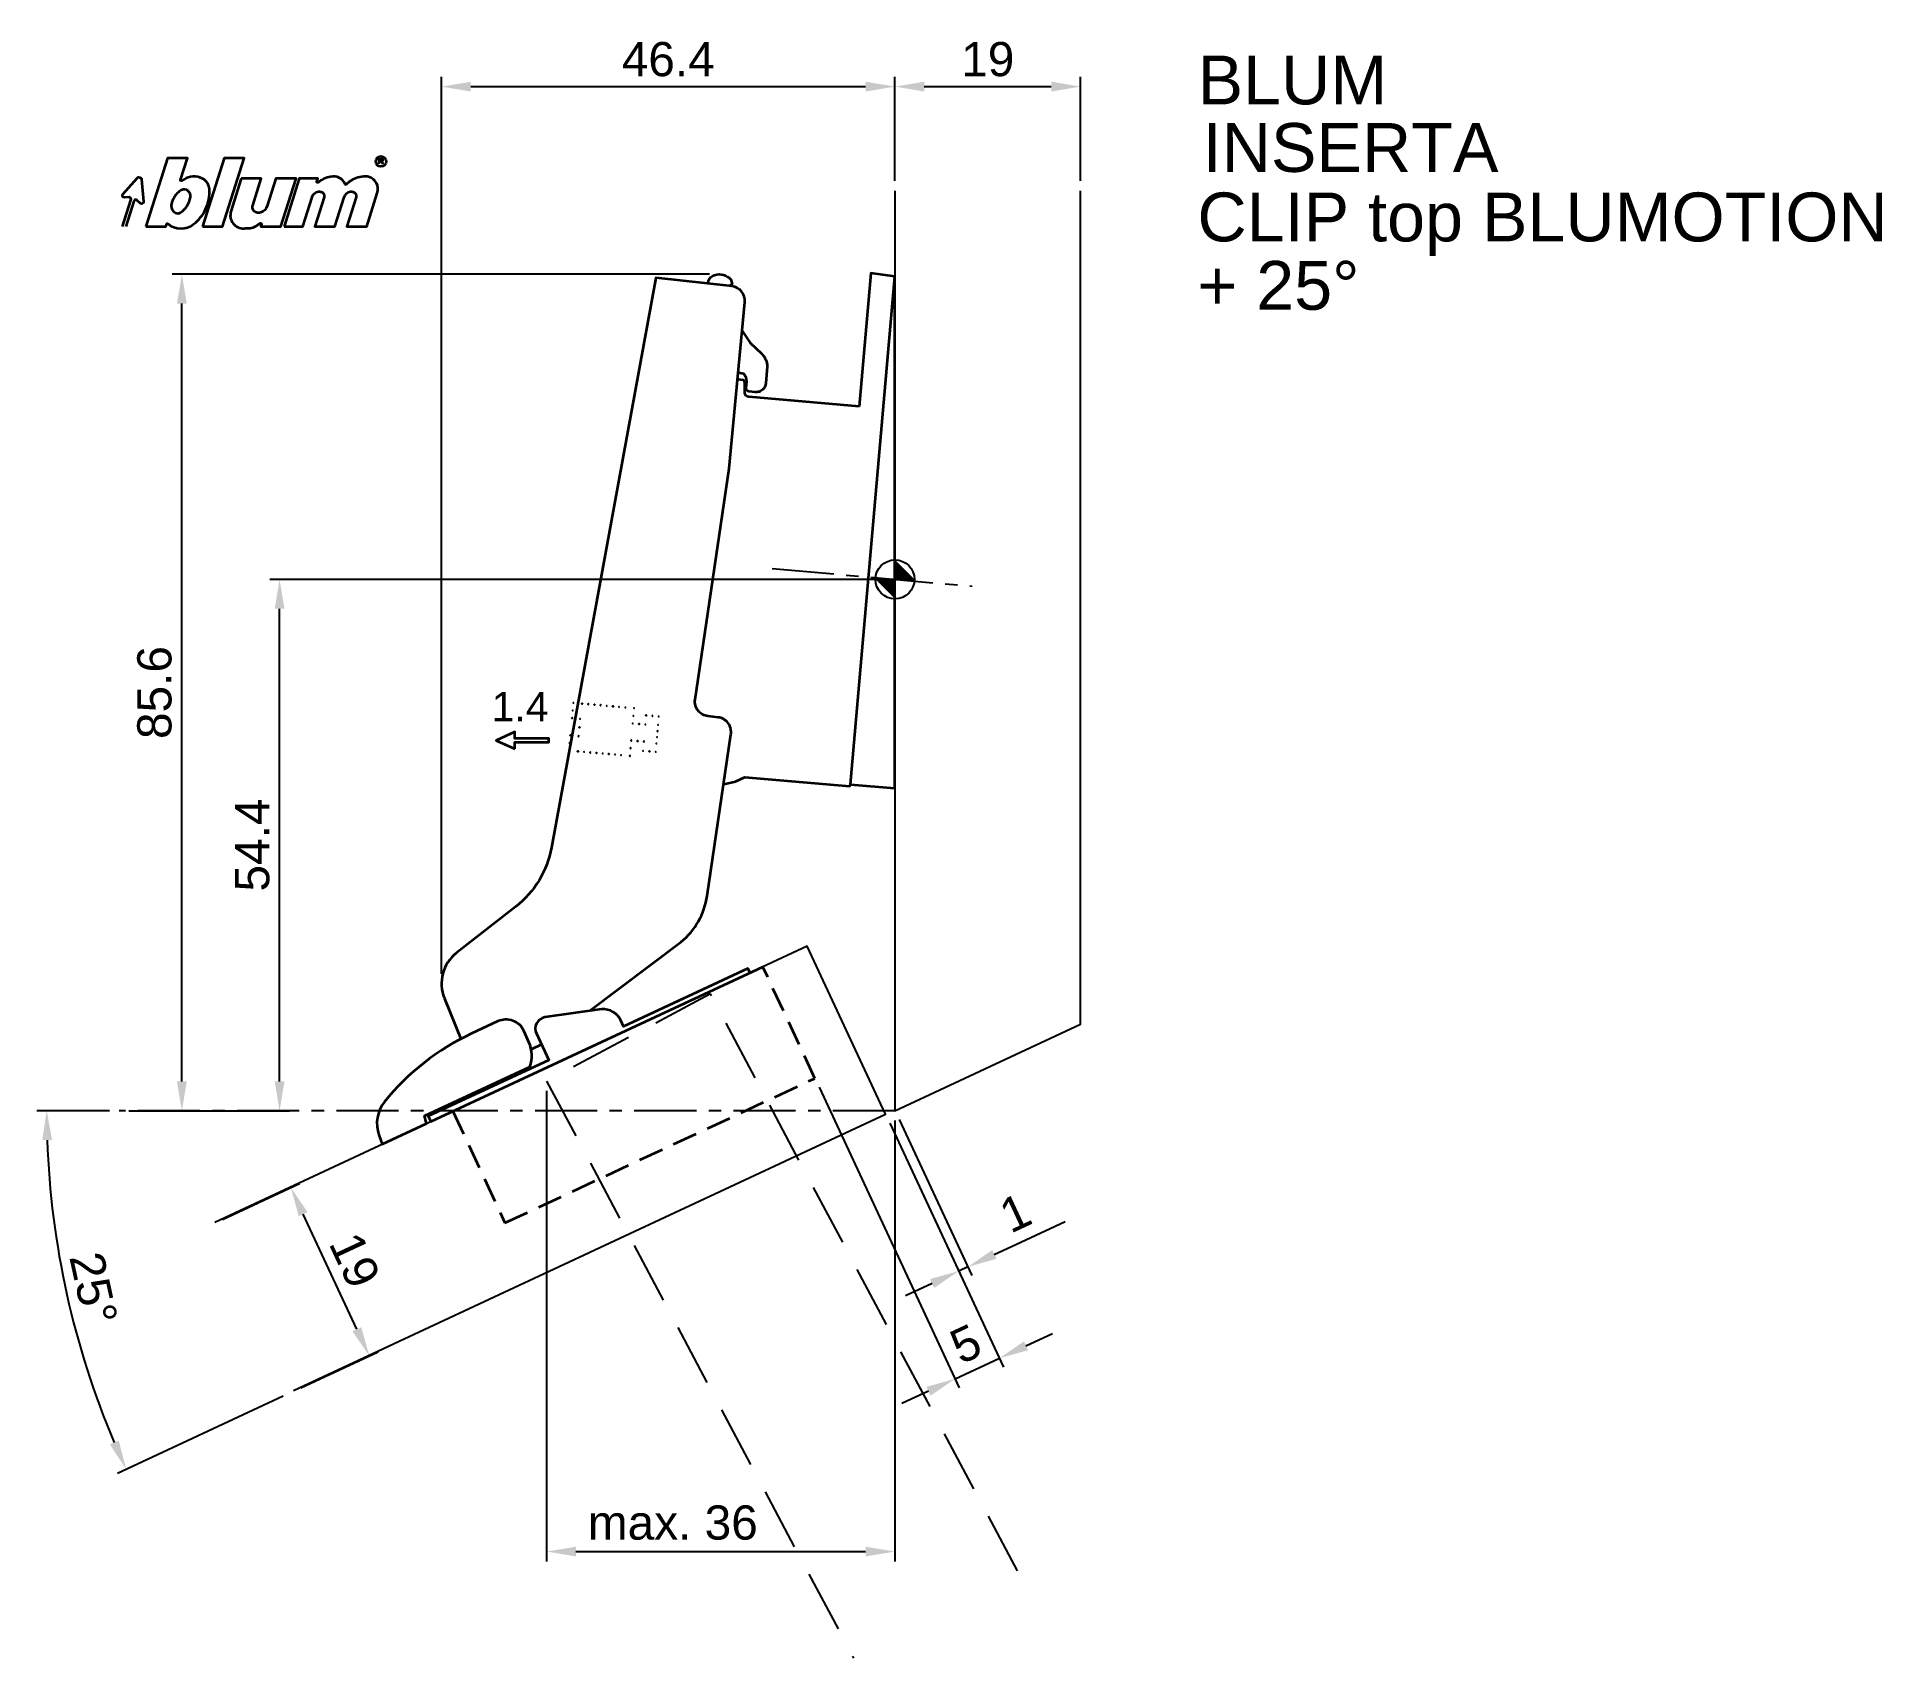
# Model space of a CAD drawing. Extents: x -88 to 101, y -110 to 56.
import ezdxf

# ---------------------------------------------------------------- set-up
doc = ezdxf.new("R2010")
doc.units = 0
doc.header["$PDMODE"] = 35
doc.header["$PDSIZE"] = 5
doc.linetypes.add('MITTE', pattern=[50.8, 31.75, -6.35, 6.35, -6.35])
doc.linetypes.add('STRICHLINIE', pattern=[19.05, 12.7, -6.35])
doc.layers.get('Defpoints').update_dxf_attribs({"linetype": 'CONTINUOUS'})
doc.layers.add('1', color=2, linetype='CONTINUOUS')
doc.layers.add('5', color=1, linetype='CONTINUOUS')
doc.layers.add('6', color=3, linetype='CONTINUOUS', lineweight=35)
doc.styles.add('Beschlag', font='ARIAL.TTF')
doc.dimstyles.new('Beschlag', dxfattribs={"dimtxt": 3.5, "dimasz": 3, "dimexe": 1, "dimexo": 1, "dimgap": 1, "dimtad": 1, "dimdec": 1, "dimdsep": 46, "dimtxsty": 'Beschlag', "dimcen": 2, "dimclrd": 256, "dimclre": 256, "dimclrt": 256, "dimadec": 1, "dimazin": 2, "dimtfac": 0.71, "dimtdec": 1, "dimtix": 1, "dimtmove": 2, "dimatfit": 0, "dimfxl": 0, "dimtolj": 1, "dimlwd": -1, "dimlwe": -1, "dimarcsym": 0})

# ---------------------------------------------------------------- blocks, each defined once
blk = doc.blocks.new('NullPunkt')
at = {"layer": '5'}
for points in [[(0, 2), (0, -2)], [(-2, 0), (2, 0)]]:
    blk.add_lwpolyline(points, dxfattribs=at)
blk.add_circle((0, 0), 2, dxfattribs=at)
for points in [[(0, 0), (-2, 0), (0, 2)], [(0, 0), (2, 0), (0, -2)]]:
    blk.add_solid(points, dxfattribs=at)
blk = doc.blocks.new('*D1')
at = {"layer": '1'}
for p, q in [((-1, 0), (-63.97, 0)), ((-62.97, -51.38), (-62.97, -3)), ((-78.38, -54.38), (-61.97, -54.38))]:
    blk.add_line(p, q, dxfattribs=at)
for points in [[(-63.47, -3), (-62.47, -3), (-62.97, 0)], [(-63.47, -51.38), (-62.47, -51.38), (-62.97, -54.38)]]:
    blk.add_solid(points, dxfattribs=at)
at = {"layer": 'Defpoints', "color": 0}
for p in [(-62.97, 0), (0, 0), (-79.38, -54.38)]:
    blk.add_point(p, dxfattribs=at)
at = {"layer": '1', "insert": (-65.75, -27.19), "char_height": 3.5, "attachment_point": 5, "rotation": 90, "style": 'Beschlag'}
blk.add_mtext('\\A1;54.4', dxfattribs=at)
blk = doc.blocks.new('*D2')
at = {"layer": '1'}
for p, q in [((-18.98, 31.22), (-73.97, 31.22)), ((-72.97, -51.38), (-72.97, 28.22)), ((-78.38, -54.38), (-71.97, -54.38))]:
    blk.add_line(p, q, dxfattribs=at)
for points in [[(-73.47, 28.22), (-72.47, 28.22), (-72.97, 31.22)], [(-73.47, -51.38), (-72.47, -51.38), (-72.97, -54.38)]]:
    blk.add_solid(points, dxfattribs=at)
at = {"layer": 'Defpoints', "color": 0}
for p in [(-72.97, 31.22), (-17.98, 31.22), (-79.38, -54.38)]:
    blk.add_point(p, dxfattribs=at)
at = {"layer": '1', "insert": (-75.76, -11.58), "char_height": 3.5, "attachment_point": 5, "rotation": 90, "style": 'Beschlag'}
blk.add_mtext('\\A1;85.6', dxfattribs=at)
blk = doc.blocks.new('*D3')
at = {"layer": '1'}
for p, q in [((-46.4, -40.38), (-46.4, 51.43)), ((0, 40.78), (0, 51.43)), ((-43.4, 50.43), (-3, 50.43))]:
    blk.add_line(p, q, dxfattribs=at)
for points in [[(-43.4, 50.93), (-43.4, 49.93), (-46.4, 50.43)], [(-3, 50.93), (-3, 49.93), (0, 50.43)]]:
    blk.add_solid(points, dxfattribs=at)
at = {"layer": 'Defpoints', "color": 0}
for p in [(0, 50.43), (0, 39.78), (-46.4, -41.38)]:
    blk.add_point(p, dxfattribs=at)
at = {"layer": '1', "insert": (-23.2, 53.22), "char_height": 3.5, "attachment_point": 5, "style": 'Beschlag'}
blk.add_mtext('\\A1;46.4', dxfattribs=at)
blk = doc.blocks.new('*D4')
at = {"layer": '1'}
for p, q in [((0, 40.78), (0, 51.43)), ((19, 40.78), (19, 51.43)), ((3, 50.43), (16, 50.43))]:
    blk.add_line(p, q, dxfattribs=at)
for points in [[(3, 50.93), (3, 49.93), (0, 50.43)], [(16, 50.93), (16, 49.93), (19, 50.43)]]:
    blk.add_solid(points, dxfattribs=at)
at = {"layer": 'Defpoints', "color": 0}
for p in [(19, 50.43), (0, 39.78), (19, 39.78)]:
    blk.add_point(p, dxfattribs=at)
at = {"layer": '1', "insert": (9.5, 53.22), "char_height": 3.5, "attachment_point": 5, "style": 'Beschlag'}
blk.add_mtext('\\A1;19', dxfattribs=at)
blk = doc.blocks.new('*D5')
at = {"layer": '1'}
for p, q in [((-35.64, -52.35), (-35.64, -100.5)), ((0, -55.38), (0, -100.5)), ((-32.64, -99.5), (-3, -99.5))]:
    blk.add_line(p, q, dxfattribs=at)
for points in [[(-32.64, -99), (-32.64, -100), (-35.64, -99.5)], [(-3, -99), (-3, -100), (0, -99.5)]]:
    blk.add_solid(points, dxfattribs=at)
at = {"layer": 'Defpoints', "color": 0}
for p in [(-35.64, -51.35), (0, -54.38), (0, -99.5)]:
    blk.add_point(p, dxfattribs=at)
at = {"layer": '1', "insert": (-22.73, -96.55), "char_height": 3.5, "attachment_point": 5, "style": 'Beschlag'}
blk.add_mtext('\\A1;max. 36', dxfattribs=at)
blk = doc.blocks.new('*D6')
at = {"layer": '1'}
for p, q in [((-7.77, -51.97), (6.58, -82.73)), ((-0.53, -55.66), (11.11, -80.62)), ((13.41, -78.44), (16.13, -77.17)), ((6.16, -81.82), (10.69, -79.71)), ((3.44, -83.09), (0.72, -84.36))]:
    blk.add_line(p, q, dxfattribs=at)
for points in [[(13.2, -77.99), (13.62, -78.89), (10.69, -79.71)], [(3.23, -82.64), (3.65, -83.54), (6.16, -81.82)]]:
    blk.add_solid(points, dxfattribs=at)
at = {"layer": 'Defpoints', "color": 0}
for p in [(-8.19, -51.07), (-0.95, -54.75), (10.69, -79.71)]:
    blk.add_point(p, dxfattribs=at)
at = {"layer": '1', "insert": (7.25, -78.25), "char_height": 3.5, "attachment_point": 5, "rotation": 25.0086, "style": 'Beschlag'}
blk.add_mtext('\\A1;5', dxfattribs=at)
blk = doc.blocks.new('*D7')
at = {"layer": '1'}
for p, q in [((-0.53, -55.66), (6.95, -71.7)), ((0.42, -55.28), (7.88, -71.26)), ((10.17, -69.09), (12.89, -67.82)), ((7.46, -70.36), (6.53, -70.79)), ((3.81, -72.06), (1.09, -73.33))]:
    blk.add_line(p, q, dxfattribs=at)
for points in [[(9.96, -68.64), (10.39, -69.54), (7.46, -70.36)], [(3.6, -71.6), (4.02, -72.51), (6.53, -70.79)]]:
    blk.add_solid(points, dxfattribs=at)
at = {"layer": 'Defpoints', "color": 0}
for p in [(-0.95, -54.75), (0, -54.38), (6.53, -70.79)]:
    blk.add_point(p, dxfattribs=at)
at = {"layer": '1', "insert": (12.31, -64.83), "char_height": 3.5, "attachment_point": 5, "rotation": 25.0086, "style": 'Beschlag'}
blk.add_mtext('\\A1;1', dxfattribs=at)
blk = doc.blocks.new('*D8')
at = {"layer": '1'}
for p, q in [((-68.82, -65.52), (-60.92, -61.83)), ((-55.06, -76.75), (-60.55, -64.97)), ((-60.79, -82.73), (-52.88, -79.05))]:
    blk.add_line(p, q, dxfattribs=at)
for points in [[(-60.1, -64.76), (-61.01, -65.18), (-61.82, -62.25)], [(-54.61, -76.54), (-55.51, -76.96), (-53.79, -79.47)]]:
    blk.add_solid(points, dxfattribs=at)
at = {"layer": 'Defpoints', "color": 0}
for p in [(-61.82, -62.25), (-69.73, -65.94), (-61.7, -83.16)]:
    blk.add_point(p, dxfattribs=at)
at = {"layer": '1', "insert": (-55.28, -69.68), "char_height": 3.5, "attachment_point": 5, "rotation": 295.0086, "style": 'Beschlag'}
blk.add_mtext('\\A1;19', dxfattribs=at)
blk = doc.blocks.new('*D9')
at = {"layer": '1'}
for p, q in [((-80.38, -54.38), (-87.8, -54.38)), ((-62.6, -83.58), (-79.57, -91.5))]:
    blk.add_line(p, q, dxfattribs=at)
blk.add_arc((0, -54.38), 86.8, 181.9803, 203.0283, dxfattribs=at)
for points in [[(-87.25, -57.38), (-86.25, -57.37), (-86.8, -54.38)], [(-79.43, -88.13), (-80.34, -88.54), (-78.67, -91.07)]]:
    blk.add_solid(points, dxfattribs=at)
at = {"layer": 'Defpoints', "color": 0}
for p in [(-79.38, -54.38), (0, -54.38), (-1.08, -54.88), (-85.89, -66.96), (-61.7, -83.16)]:
    blk.add_point(p, dxfattribs=at)
at = {"layer": '1', "insert": (-82.02, -72.57), "char_height": 3.5, "attachment_point": 5, "rotation": 282.5043, "style": 'Beschlag'}
blk.add_mtext('\\A1;25°', dxfattribs=at)
blk = doc.blocks.new('Logo_BLUM')
at = {"layer": '6', "color": 20, "linetype": 'Continuous'}
for points in [[(2.39, 0), (4.43, 0), (4.52, 0.26, -0.512391), (4.62, 0.29, 0.357881), (7.3, 0.25, 0.116336), (8.5, 1.76, 0.127435), (8.89, 3.85, 0.227045), (8.36, 4.79, 0.273775), (6.5, 4.93), (6.04, 4.67, -0.689828), (5.94, 4.76), (6.65, 7), (4.61, 7)], [(5.59, 3.39, 0.16703), (4.99, 2.14, 0.322673), (5.41, 1.39, 0.260102), (5.93, 1.42, 0.211929), (6.95, 3, 0.250706), (6.73, 3.62, 0.316796), (6.01, 3.72, 0.086595)], [(12.15, 4.9), (11.09, 1.53, 0.527578), (12.44, -0.2, -0.003338), (13.06, -0.17, 0.131781), (13.63, 0.02), (14.12, 0.32, -0.706223), (14.22, 0.24), (14.15, 0), (16.19, 0), (17.75, 4.9), (15.7, 4.9), (14.81, 2.11, -0.253672), (14.11, 1.42, -0.127823), (13.72, 1.42, -0.447747), (13.33, 2.15), (14.2, 4.9)], [(16.53, 0), (18.44, 0), (19.39, 3, -0.282196), (20.04, 3.56, -0.141376), (20.38, 3.52, -0.3938), (20.62, 2.99), (19.67, 0), (21.72, 0), (22.67, 3, -0.282189), (23.31, 3.56, -0.141385), (23.65, 3.52, -0.393792), (23.89, 2.99), (22.94, 0), (24.99, 0), (26.07, 3.42, 0.424526), (25.18, 5.07, 0.098115), (24.64, 5.11, 0.114777), (23.24, 4.6), (22.89, 4.28, -0.522588), (22.79, 4.31, 0.36711), (21.28, 5.09, 0.102012), (20, 4.5, -0.748324), (19.89, 4.58), (20, 4.9), (18.08, 4.9)]]:
    blk.add_lwpolyline(points, format="xyb", close=True, dxfattribs=at)
blk.add_lwpolyline([(8.18, 0), (10.23, 0), (12.45, 7), (10.4, 7)], close=True, dxfattribs=at)
for points in [[(26.26, 6.4), (26.26, 6.9), (26.52, 6.9, -0.975005), (26.53, 6.67, 0.014563), (26.45, 6.67), (26.26, 6.67), (26.45, 6.67), (26.52, 6.6), (26.57, 6.53), (26.62, 6.42)], [(0, 0), (0.86, 2.7, 0.480207), (0.67, 2.98), (0.19, 2.97, -0.689229), (0.05, 3.33), (1.49, 4.95, -0.685285), (1.94, 4.79), (2.15, 2.54, -0.636083), (1.84, 2.36), (1.47, 2.68, 0.560356), (1.16, 2.59), (0.34, 0)]]:
    blk.add_lwpolyline(points, format="xyb", dxfattribs=at)
blk.add_circle((26.44, 6.65), 0.527, dxfattribs=at)
blk = doc.blocks.new('Seitliche Verstellung')
at = {"layer": '6'}
for centre in [(0, 4.9), (0, 4.12), (0.9, 4.9), (1.53, 4.9), (2.17, 4.9), (2.8, 4.9), (3.44, 4.9), (4.07, 4.9), (4.71, 4.9), (5.34, 4.9), (6.24, 4.9), (6.24, 4.12), (7.54, 4.28), (8.19, 4.28), (8.84, 4.28), (0, 3.34), (0.83, 3.34), (0.83, 2.46), (6.24, 3.33), (6.89, 3.33), (7.54, 3.33), (8.84, 3.41), (8.84, 2.77), (8.84, 2.14), (0, 1.56), (0, 0.78), (0, 0), (0.83, 1.56), (0.9, 0), (1.53, 0), (2.17, 0), (2.8, 0), (3.44, 0), (4.07, 0), (4.71, 0), (5.34, 0), (6.24, 1.58), (6.24, 0.79), (6.24, 0.01), (6.89, 1.58), (7.54, 1.58), (7.54, 0.63), (8.19, 0.64), (8.84, 1.5), (8.84, 0.64)]:
    blk.add_circle(centre, 0.00604, dxfattribs=at)

msp = doc.modelspace()

# ---------------------------------------------------------------- linework, layer by layer
at = {"layer": '1'}
msp.add_line((12.89, -67.82), (17.42, -65.71), dxfattribs=at)
at = {"layer": '5', "linetype": 'MITTE', "ltscale": 0.2}
msp.add_line((-12.58, 1.11), (7.91, -0.7), dxfattribs=at)
at = {"layer": '5'}
for points in [[(0, 39.78), (0, -54.38), (19, -45.51), (19, 39.78)], [(-61.56, -83.03), (-0.95, -54.75), (-8.98, -37.53), (-69.6, -65.81)]]:
    msp.add_lwpolyline(points, dxfattribs=at)
at = {"layer": '5', "linetype": 'STRICHLINIE', "ltscale": 0.5}
msp.add_lwpolyline([(12.54, -101.48), (-18.86, -42.43), (-35.64, -51.35), (-4.24, -110.4)], dxfattribs=at)
at = {"layer": '5', "linetype": 'MITTE', "ltscale": 0.2}
msp.add_lwpolyline([(0, -54.38), (-79.38, -54.38)], dxfattribs=at)
at = {"layer": '6'}
msp.add_line((-36.17, -47.62), (-37.22, -48.11), dxfattribs=at)
for points in [[(-31.24, -44.17), (-21.89, -37.11, 0.186486), (-19.22, -32.4), (-16.79, -15.88, 0.433586), (-18.1, -14.12), (-19.13, -14, -0.424475), (-20.45, -12.3), (-16.96, 11.36), (-15.36, 28.36, 0.409111), (-16.69, 30), (-24.46, 30.87), (-24.46, 30.87), (-35.14, -27.43, -0.183534), (-38.82, -33.5), (-44.87, -38.23, 0.334595), (-46.11, -42.88), (-44.43, -47.04)], [(-19.15, 30.27), (-19.15, 30.28, -0.303474), (-18.45, 31.15, -0.299136), (-16.8, 30.68), (-16.66, 30.25), (-16.86, 30.08), (-16.8, 30.01)], [(-15.64, 25.43), (-14.81, 24.22), (-13.63, 23.08, -0.199022), (-13.07, 21.77), (-13.21, 20.07, -0.303289), (-13.91, 19.21, -0.09879), (-14.3, 19.16), (-14.94, 19.22, -0.414273), (-15.22, 19.55), (-15.16, 20.24), (-15.21, 20.65), (-15.46, 21.04), (-16.04, 21.15)], [(-3.67, 17.68), (-14.95, 18.67, -0.412293), (-15.37, 19.16), (-15.37, 20.14, 0.261409), (-15.51, 20.39), (-16.11, 20.45)], [(-14.83, -40.26), (-15.05, -39.81), (-27.77, -45.75), (-28.05, -45.15, 0.312987), (-30.02, -44), (-35.84, -44.81, 0.486363), (-36.69, -46.49), (-35.43, -49.2), (-35.43, -49.21), (-47.75, -54.95), (-47.5, -55.5), (-13.51, -39.65)]]:
    msp.add_lwpolyline(points, format="xyb", dxfattribs=at)
for points in [[(-17.52, -20.97), (-16.33, -20.69), (-15.37, -20.24), (-4.62, -21.18), (-4.56, -20.98), (0, -21.38), (-0.01, 30.98), (-2.47, 31.33), (-3.67, 17.68)], [(-4.56, -20.98), (-0.01, 30.98)]]:
    msp.add_lwpolyline(points, dxfattribs=at)
msp.add_lwpolyline([(-38.9, -17.36), (-38.9, -16.66), (-35.42, -16.66), (-35.42, -16.29), (-38.9, -16.29), (-38.9, -15.59), (-40.81, -16.48)], close=True, dxfattribs=at)
at = {"layer": '6', "linetype": 'STRICHLINIE', "ltscale": 0.2}
msp.add_lwpolyline([(-45.23, -54.44), (-39.91, -65.86), (-8.19, -51.07), (-13.51, -39.65)], dxfattribs=at)
at = {"layer": '6', "flags": 128}
msp.add_lwpolyline([(-37.97, -46.2, 0.414214), (-40.63, -45.23), (-43.33, -46.49, 0.114125), (-52.24, -53.47, 0.262579), (-52.8, -56.86), (-52.46, -57.81), (-47.93, -55.69), (-48.14, -54.91), (-37.35, -49.88, 0.191102), (-37.45, -47.38), (-37.97, -46.2)], format="xyb", dxfattribs=at)

# ---------------------------------------------------------------- block references
at = {"layer": '5', "rotation": 90}
msp.add_blockref('NullPunkt', (0, 0), dxfattribs=at)
at = {"layer": '6'}
msp.add_blockref('Logo_BLUM', (-79.04, 36.12), dxfattribs=at)
at = {"layer": '6', "rotation": 355}
msp.add_blockref('Seitliche Verstellung', (-33.33, -17.52), dxfattribs=at)

# ---------------------------------------------------------------- texts
at = {"layer": '1', "linetype": 'Continuous', "style": 'Beschlag'}
for s, p in [('BLUM', (30.97, 48.61)), ('CLIP top BLUMOTION', (30.95, 34.59)), ('+ 25%%D', (30.95, 27.59))]:
    msp.add_text(s, height=5, dxfattribs=at).set_placement(p)
at = {"layer": '1', "attachment_point": 1, "style": 'Beschlag'}
for s, insert, char_height, width in [('INSERTA', (31.49, 46.7), 5, 110.7908), ('1.4', (-41.27, -11.52), 3, 7.1)]:
    msp.add_mtext(s, dxfattribs=dict(at, insert=insert, char_height=char_height, width=width))

# ---------------------------------------------------------------- dimensions: what is measured, and where the dimension line sits
at = {"layer": '1'}
for base, p1, p2, angle, picture, middle in [((0, 50.43), (-46.4, -41.38), (0, 39.78), 180, '*D3', (-23.2, 53.22)), ((19, 50.43), (0, 39.78), (19, 39.78), 180, '*D4', (9.5, 53.22)), ((-72.97, 31.22), (-79.38, -54.38), (-17.98, 31.22), 90, '*D2', (-75.76, -11.58)), ((-62.97, 0), (-79.38, -54.38), (0, 0), 90, '*D1', (-65.75, -27.19)), ((10.69, -79.71), (-8.19, -51.07), (-0.95, -54.75), 25.0086, '*D6', (7.25, -78.25)), ((-61.82, -62.25), (-61.7, -83.16), (-69.73, -65.94), 115.0086, '*D8', (-55.28, -69.68))]:
    dim = msp.add_linear_dim(base=base, p1=p1, p2=p2, angle=angle, dimstyle='Beschlag', dxfattribs=at)
    dim.commit()
    dim.dimension.update_dxf_attribs({"geometry": picture, "text_midpoint": middle})
dim = msp.add_linear_dim(base=(0, -99.5), p1=(-35.64, -51.35), p2=(0, -54.38), angle=180, text='max. 36', dimstyle='Beschlag', dxfattribs=at)
dim.commit()
dim.dimension.update_dxf_attribs({"geometry": '*D5', "text_midpoint": (-22.73, -96.55), "dimtype": 160})
dim = msp.add_angular_dim_2l(base=(-85.89, -66.96), line1=((-61.7, -83.16), (-1.08, -54.88)), line2=((0, -54.38), (-79.38, -54.38)), dimstyle='Beschlag', dxfattribs=at)
dim.commit()
dim.dimension.update_dxf_attribs({"geometry": '*D9', "text_midpoint": (-82.02, -72.57)})
dim = msp.add_linear_dim(base=(6.53, -70.79), p1=(0, -54.38), p2=(-0.95, -54.75), angle=25.0086, dimstyle='Beschlag', dxfattribs=at)
dim.commit()
dim.dimension.update_dxf_attribs({"geometry": '*D7', "text_midpoint": (12.31, -64.83), "dimtype": 160})

doc.saveas('drawing.dxf')
